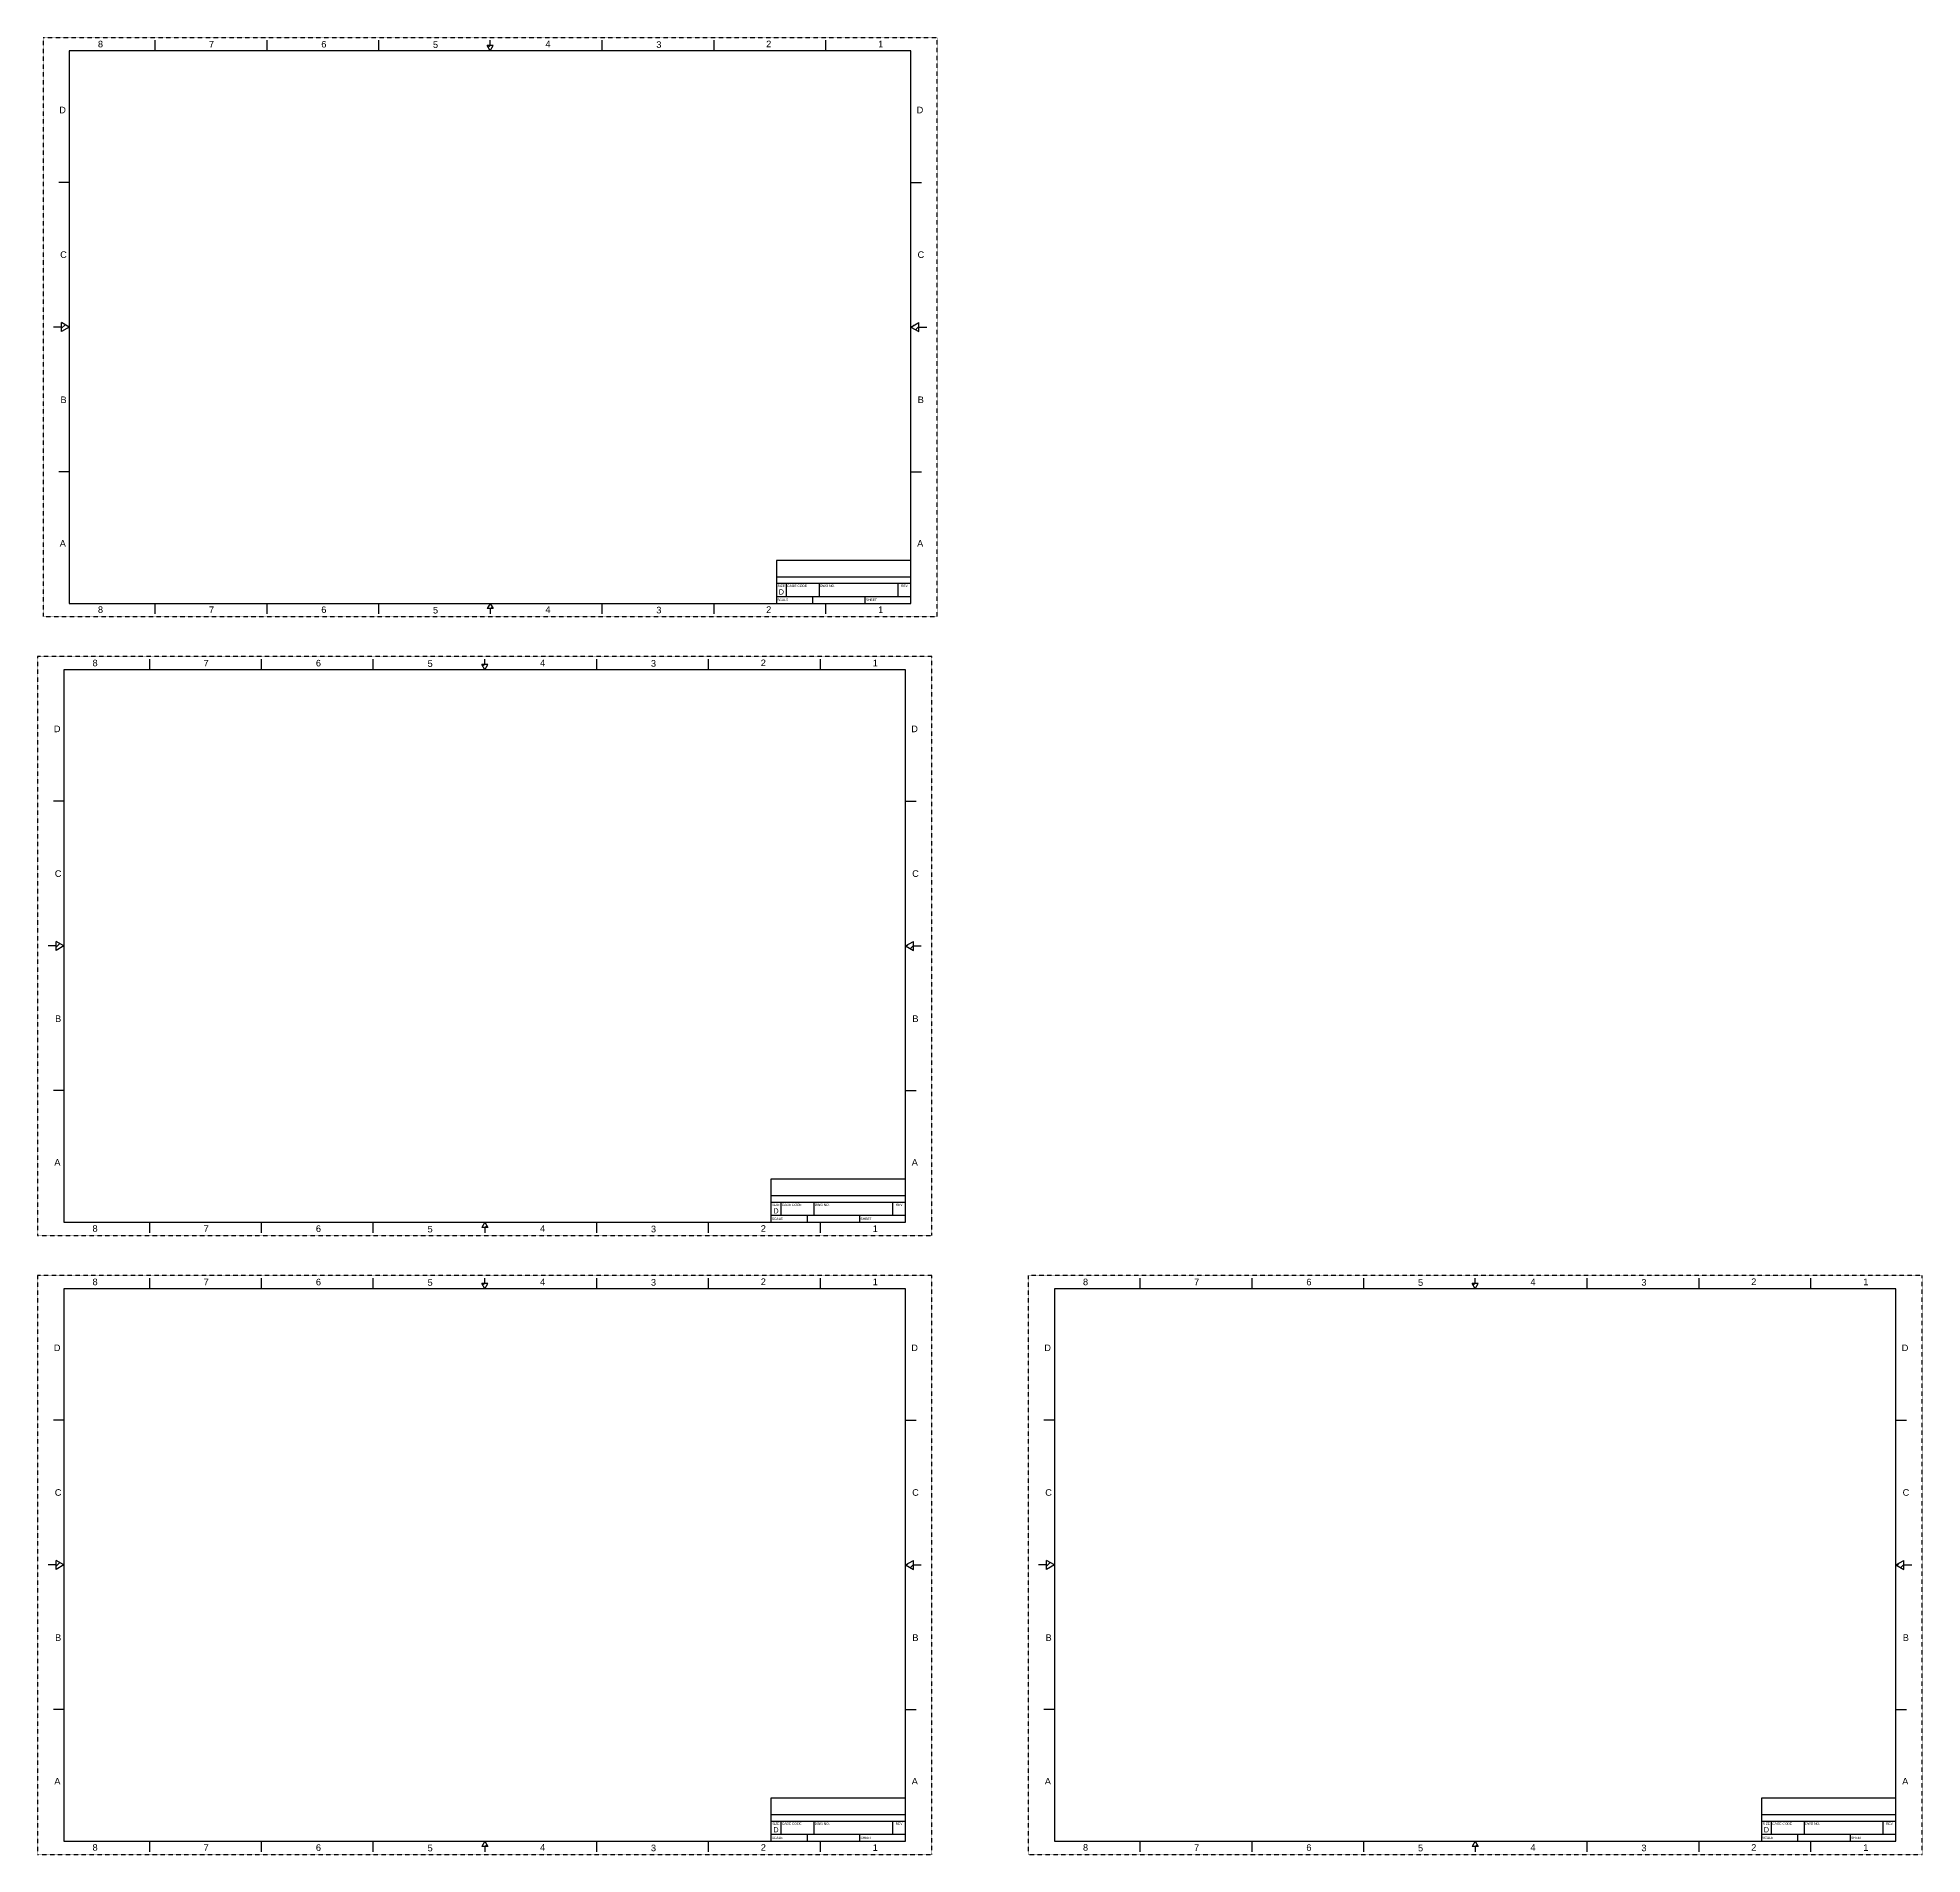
# Model space of a CAD drawing. Header units: millimetres. Extents: x -784753 to 2894, y -738 to 77802.
# Drawn here: x 1672 to 2891, y 2383 to 3557 of the extents above; entities that cross this region are included whole.
import ezdxf
from ezdxf.enums import TextEntityAlignment as Align

# ---------------------------------------------------------------- set-up
doc = ezdxf.new("R2010")
doc.units = ezdxf.units.MM
doc.linetypes.add('HIDDEN2', pattern=[0.1875, 0.125, -0.0625])
doc.layers.add('DEFAULT', color=7, linetype='Continuous')
doc.layers.add('projection', color=7, linetype='Continuous')
doc.styles.add('ARIAL_TTF', font='arial.ttf')

# ---------------------------------------------------------------- blocks, each defined once
blk = doc.blocks.new('*X387')
at = {"layer": 'DEFAULT', "color": 7, "linetype": 'Continuous'}
blk.add_line((17.025, 0.3), (17.082, 0.359), dxfattribs=at)
blk = doc.blocks.new('*X388')
at = {"layer": 'DEFAULT', "color": 7, "linetype": 'Continuous'}
for p, q in [((33.115, 11.066), (33.028, 10.984)), ((33.179, 10.897), (33.299, 11.019))]:
    blk.add_line(p, q, dxfattribs=at)
blk = doc.blocks.new('*X389')
at = {"layer": 'DEFAULT', "color": 7, "linetype": 'Continuous'}
for p, q in [((0.841, 11.092), (0.7, 10.955)), ((0.961, 10.979), (0.989, 11.006))]:
    blk.add_line(p, q, dxfattribs=at)
blk = doc.blocks.new('*X390')
at = {"layer": 'DEFAULT', "color": 7, "linetype": 'Continuous'}
blk.add_line((16.989, 21.699), (16.921, 21.636), dxfattribs=at)
blk = doc.blocks.new('SHEET-D')
at = {"layer": 'DEFAULT', "color": 7, "linetype": 'HIDDEN2'}
for p, q in [((2316, -43.1), (2316, -417.2)), ((2894.1, -43.1), (2316, -43.1)), ((2894.1, -417.2), (2894.1, -43.1)), ((2316, -417.2), (2894.1, -417.2))]:
    blk.add_line(p, q, dxfattribs=at)
at = {"layer": 'DEFAULT', "color": 7, "linetype": 'Continuous'}
for p, q in [((2388.3, -44.8), (2388.3, -51.6)), ((2460.6, -44.8), (2460.6, -51.6)), ((2532.8, -44.8), (2532.8, -51.6)), ((2607, -48.2), (2603.1, -48.2)), ((2605.1, -51.6), (2603.1, -48.2)), ((2605.1, -48.2), (2605.1, -44.8)), ((2605.1, -51.6), (2607, -48.2)), ((2677.3, -44.8), (2677.3, -51.6)), ((2749.6, -44.8), (2749.6, -51.6)), ((2821.9, -44.8), (2821.9, -51.6)), ((2877.1, -51.6), (2333, -51.6)), ((2333, -51.6), (2333, -408.7)), ((2877.1, -408.7), (2877.1, -51.6)), ((2333, -136.6), (2326.2, -136.6)), ((2877.1, -136.6), (2883.9, -136.6)), ((2327.9, -230.1), (2322.8, -230.1)), ((2333, -230.1), (2327.9, -227.2)), ((2327.9, -233.1), (2327.9, -227.2)), ((2333, -230.1), (2327.9, -233.1)), ((2877.1, -230.1), (2882.2, -227.2)), ((2877.1, -230.1), (2882.2, -233.1)), ((2882.2, -233.1), (2882.2, -227.2)), ((2882.2, -230.1), (2887.3, -230.1)), ((2333, -323.6), (2326.2, -323.6)), ((2877.1, -323.6), (2883.9, -323.6)), ((2790.1, -380.9), (2790.1, -408.7)), ((2877.1, -380.9), (2790.1, -380.9)), ((2877.1, -391.7), (2790.1, -391.7)), ((2877.1, -395.9), (2790.1, -395.9)), ((2796.5, -395.9), (2796.5, -404.4)), ((2817.8, -395.9), (2817.8, -404.4)), ((2868.6, -395.9), (2868.6, -404.4)), ((2333, -408.7), (2877.1, -408.7)), ((2388.3, -408.7), (2388.3, -415.5)), ((2460.6, -408.7), (2460.6, -415.5)), ((2532.8, -408.7), (2532.8, -415.5)), ((2605.1, -408.7), (2603.1, -412.1)), ((2607, -412.1), (2603.1, -412.1)), ((2605.1, -408.7), (2607, -412.1)), ((2605.1, -412.1), (2605.1, -415.5)), ((2677.3, -408.7), (2677.3, -415.5)), ((2749.6, -408.7), (2749.6, -415.5)), ((2877.1, -404.4), (2790.1, -404.4)), ((2813.4, -404.4), (2813.4, -408.7)), ((2821.9, -408.7), (2821.9, -415.5)), ((2847.4, -404.4), (2847.4, -408.7))]:
    blk.add_line(p, q, dxfattribs=at)
at = {"color": 0, "xscale": 17.00193276708238, "yscale": 17.00193276708238, "zscale": 17.00193276708238}
for name in ['*X390', '*X389', '*X388', '*X387']:
    blk.add_blockref(name, (2316, -417.2), dxfattribs=at).dxf.unprotected_set("ltscale", 0)
at = {"layer": 'DEFAULT', "color": 7, "linetype": 'Continuous', "style": 'ARIAL_TTF'}
for s, height, p in [('8', 4.25, (2351.5, -45.1)), ('7', 4.25, (2423.3, -45.2)), ('6', 4.25, (2495.9, -45.2)), ('5', 4.25, (2568.1, -45.5)), ('4', 4.25, (2640.8, -45.1)), ('3', 4.25, (2712.5, -45.4)), ('2', 4.25, (2783.5, -45)), ('1', 4.25, (2855.9, -45.1)), ('D', 4.25, (2326.5, -87.7)), ('D', 4.25, (2880.8, -87.7)), ('C', 4.25, (2327.1, -181.2)), ('C', 4.25, (2881.4, -181.2)), ('B', 4.25, (2327.3, -275)), ('B', 4.25, (2881.5, -275)), ('A', 4.25, (2326.8, -367.8)), ('A', 4.25, (2881.1, -367.8)), ('SIZE', 1.53, (2790.9, -396.6)), ('D', 3.4, (2791.6, -399.6)), (' CAGE CODE', 1.53, (2796.5, -396.6)), (' DWG NO.', 1.53, (2817.8, -396.6)), ('REV', 1.53, (2870.7, -396.6)), ('8', 4.25, (2351.5, -410.6)), ('7', 4.25, (2423.3, -410.7)), ('6', 4.25, (2495.9, -410.7)), ('5', 4.25, (2568.1, -411)), ('4', 4.25, (2640.8, -410.6)), ('3', 4.25, (2712.5, -410.9)), ('2', 4.25, (2783.5, -410.6)), (' SCALE', 1.53, (2790.1, -405.7)), (' SHEET', 1.53, (2847.4, -405.7)), ('1', 4.25, (2855.9, -410.7))]:
    blk.add_text(s, height=height, dxfattribs=at).set_placement(p, align=Align.TOP_LEFT)

msp = doc.modelspace()

# ---------------------------------------------------------------- block references
at = {"layer": 'projection', "lineweight": 0}
for p in [(-640.323, 3600), (-643.809, 3200), (-643.809, 2800), (-3.487, 2800)]:
    msp.add_blockref('SHEET-D', p, dxfattribs=at)

doc.saveas('drawing.dxf')
